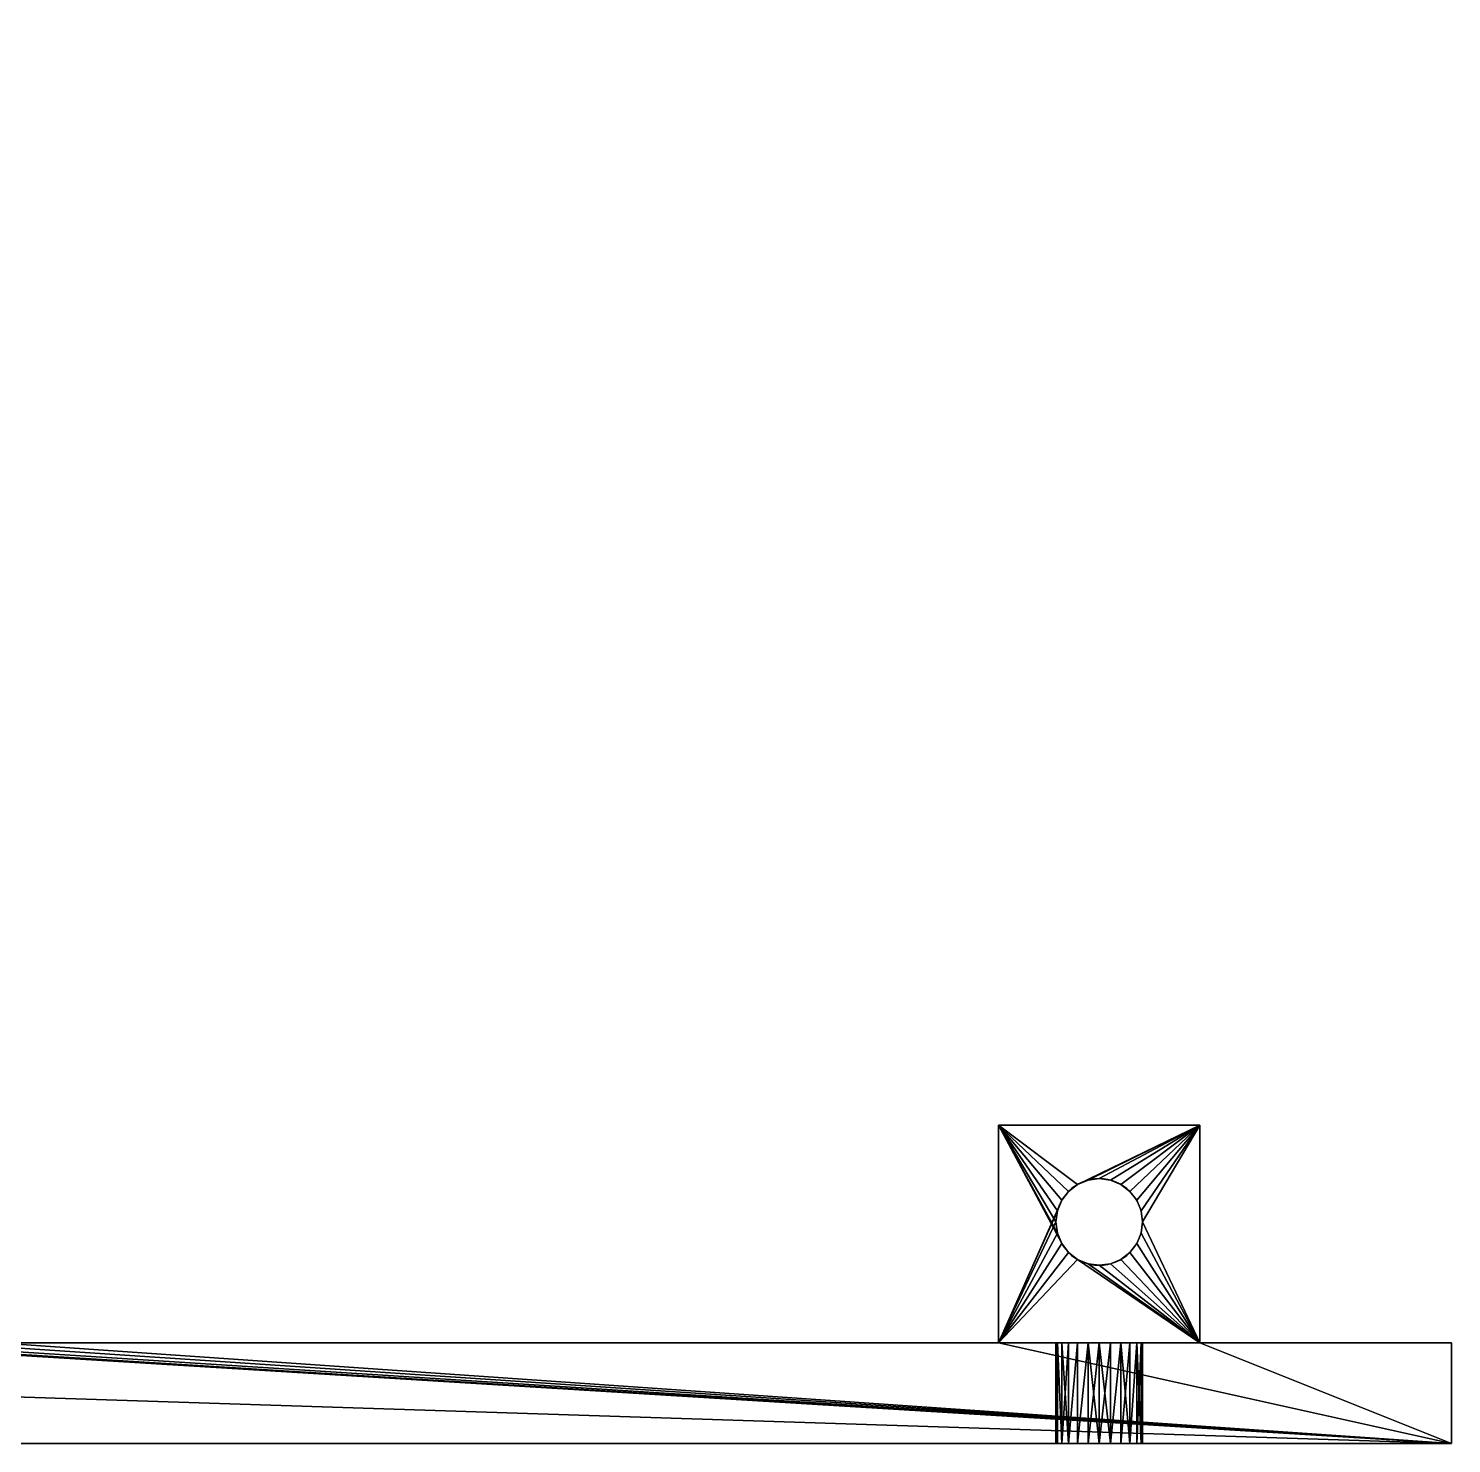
# Model space of a CAD drawing. Extents: x 0 to 155, y -2 to 138.
# Drawn here: x 84.3 to 155, y -2 to 68.2 of the extents above; entities that cross this region are included whole.
import ezdxf

# ---------------------------------------------------------------- set-up
doc = ezdxf.new("R2010")
doc.units = 0
doc.header["$LTSCALE"] = 25.4
doc.layers.get('0').update_dxf_attribs({"linetype": 'CONTINUOUS'})

# ---------------------------------------------------------------- blocks, each defined once
blk = doc.blocks.new('DIFFERENZA_1')
at = {"color": 0}
for p, q in [((142.5, 13.8, 10), (132.5, 13.8, 10)), ((132.5, 13.8, 10), (132.5, 3, 10)), ((132.5, 13.8, 10), (132.5, 3, 10)), ((132.5, 13.8, 10), (132.5, 13.8)), ((132.5, 13.8), (132.5, 3)), ((142.5, 13.8, 10), (132.5, 13.8, 10)), ((142.5, 13.8), (132.5, 13.8)), ((132.5, 13.8, 10), (132.5, 13.8)), ((132.5, 13.8), (132.5, 3)), ((142.5, 13.8), (132.5, 13.8)), ((142.5, 3, 10), (142.5, 13.8, 10)), ((142.5, 3, 10), (142.5, 13.8, 10)), ((142.5, 3), (142.5, 13.8)), ((142.5, 13.8, 10), (142.5, 13.8)), ((142.5, 13.8, 10), (142.5, 13.8)), ((142.5, 3), (142.5, 13.8)), ((136.425, 10.862), (135.98, 10.52)), ((136.425, 10.862), (135.98, 10.52)), ((136.944, 11.077), (136.425, 10.862)), ((136.944, 11.077), (136.425, 10.862)), ((136.425, 10.862, 10), (136.425, 10.862)), ((136.425, 10.862, 10), (136.425, 10.862)), ((137.5, 11.15), (136.944, 11.077)), ((137.5, 11.15), (136.944, 11.077)), ((136.944, 11.077, 10), (136.944, 11.077)), ((136.944, 11.077, 10), (136.944, 11.077)), ((138.056, 11.077), (137.5, 11.15)), ((137.5, 11.15, 10), (137.5, 11.15)), ((138.056, 11.077), (137.5, 11.15)), ((137.5, 11.15, 10), (137.5, 11.15)), ((138.575, 10.862), (138.056, 11.077)), ((138.056, 11.077, 10), (138.056, 11.077)), ((138.056, 11.077, 10), (138.056, 11.077)), ((138.575, 10.862), (138.056, 11.077)), ((139.02, 10.52), (138.575, 10.862)), ((138.575, 10.862, 10), (138.575, 10.862)), ((138.575, 10.862, 10), (138.575, 10.862)), ((139.02, 10.52), (138.575, 10.862)), ((135.638, 10.075), (135.423, 9.556)), ((135.638, 10.075), (135.423, 9.556)), ((135.98, 10.52), (135.638, 10.075)), ((135.98, 10.52), (135.638, 10.075)), ((135.638, 10.075, 10), (135.638, 10.075)), ((135.638, 10.075, 10), (135.638, 10.075)), ((135.98, 10.52, 10), (135.98, 10.52)), ((135.98, 10.52, 10), (135.98, 10.52)), ((139.362, 10.075), (139.02, 10.52)), ((139.02, 10.52, 10), (139.02, 10.52)), ((139.362, 10.075), (139.02, 10.52)), ((139.02, 10.52, 10), (139.02, 10.52)), ((139.577, 9.556), (139.362, 10.075)), ((139.362, 10.075, 10), (139.362, 10.075)), ((139.577, 9.556), (139.362, 10.075)), ((139.362, 10.075, 10), (139.362, 10.075)), ((135.423, 9.556), (135.35, 9)), ((135.423, 9.556), (135.35, 9)), ((135.423, 9.556, 10), (135.423, 9.556)), ((135.423, 9.556, 10), (135.423, 9.556)), ((139.65, 9), (139.577, 9.556)), ((139.577, 9.556, 10), (139.577, 9.556)), ((139.577, 9.556, 10), (139.577, 9.556)), ((139.65, 9), (139.577, 9.556)), ((135.35, 9), (135.423, 8.444)), ((135.35, 9), (135.423, 8.444)), ((135.35, 9, 10), (135.35, 9)), ((135.35, 9, 10), (135.35, 9)), ((139.577, 8.444), (139.65, 9)), ((139.577, 8.444), (139.65, 9)), ((139.65, 9, 10), (139.65, 9)), ((139.65, 9, 10), (139.65, 9)), ((135.423, 8.444), (135.638, 7.925)), ((135.423, 8.444), (135.638, 7.925)), ((135.423, 8.444, 10), (135.423, 8.444)), ((135.423, 8.444, 10), (135.423, 8.444)), ((135.638, 7.925), (135.98, 7.48)), ((135.638, 7.925), (135.98, 7.48)), ((135.638, 7.925, 10), (135.638, 7.925)), ((135.638, 7.925, 10), (135.638, 7.925)), ((139.02, 7.48), (139.362, 7.925)), ((139.02, 7.48), (139.362, 7.925)), ((139.362, 7.925), (139.577, 8.444)), ((139.362, 7.925), (139.577, 8.444)), ((139.362, 7.925, 10), (139.362, 7.925)), ((139.362, 7.925, 10), (139.362, 7.925)), ((139.577, 8.444, 10), (139.577, 8.444)), ((139.577, 8.444, 10), (139.577, 8.444)), ((135.98, 7.48), (136.425, 7.138)), ((135.98, 7.48, 10), (135.98, 7.48)), ((135.98, 7.48), (136.425, 7.138)), ((135.98, 7.48, 10), (135.98, 7.48)), ((136.425, 7.138), (136.944, 6.923)), ((136.425, 7.138), (136.944, 6.923)), ((136.425, 7.138, 10), (136.425, 7.138)), ((136.425, 7.138, 10), (136.425, 7.138)), ((138.056, 6.923), (138.575, 7.138)), ((138.056, 6.923), (138.575, 7.138)), ((138.575, 7.138), (139.02, 7.48)), ((138.575, 7.138), (139.02, 7.48)), ((138.575, 7.138, 10), (138.575, 7.138)), ((138.575, 7.138, 10), (138.575, 7.138)), ((139.02, 7.48, 10), (139.02, 7.48)), ((139.02, 7.48, 10), (139.02, 7.48)), ((136.944, 6.923), (137.5, 6.85)), ((136.944, 6.923), (137.5, 6.85)), ((136.944, 6.923, 10), (136.944, 6.923)), ((136.944, 6.923, 10), (136.944, 6.923)), ((137.5, 6.85), (138.056, 6.923)), ((137.5, 6.85), (138.056, 6.923)), ((137.5, 6.85, 10), (137.5, 6.85)), ((137.5, 6.85, 10), (137.5, 6.85)), ((138.056, 6.923, 10), (138.056, 6.923)), ((138.056, 6.923, 10), (138.056, 6.923)), ((155, 3, 16), (1, 3, 16)), ((155, 3, 16), (1, 3, 16)), ((82.769, 3), (132.5, 3)), ((82.769, 3), (132.5, 3)), ((132.5, 3, 10), (142.5, 3, 10)), ((132.5, 3, 10), (132.5, 3)), ((132.5, 3, 10), (142.5, 3, 10)), ((132.5, 3, 10), (132.5, 3)), ((135.35, -2, 5), (135.35, 3, 5)), ((135.35, -2, 5), (135.35, 3, 5)), ((135.423, -2, 4.444), (135.423, 3, 4.444)), ((135.423, -2, 4.444), (135.423, 3, 4.444)), ((135.423, -2, 5.556), (135.423, 3, 5.556)), ((135.423, -2, 5.556), (135.423, 3, 5.556)), ((135.638, -2, 6.075), (135.638, 3, 6.075)), ((135.638, -2, 3.925), (135.638, 3, 3.925)), ((135.638, -2, 3.925), (135.638, 3, 3.925)), ((135.638, -2, 6.075), (135.638, 3, 6.075)), ((135.98, -2, 6.52), (135.98, 3, 6.52)), ((135.98, -2, 3.48), (135.98, 3, 3.48)), ((135.98, -2, 3.48), (135.98, 3, 3.48)), ((135.98, -2, 6.52), (135.98, 3, 6.52)), ((136.425, -2, 3.138), (136.425, 3, 3.138)), ((136.425, -2, 3.138), (136.425, 3, 3.138)), ((136.425, -2, 6.862), (136.425, 3, 6.862)), ((136.425, -2, 6.862), (136.425, 3, 6.862)), ((136.944, -2, 2.923), (136.944, 3, 2.923)), ((136.944, -2, 2.923), (136.944, 3, 2.923)), ((136.944, -2, 7.077), (136.944, 3, 7.077)), ((136.944, -2, 7.077), (136.944, 3, 7.077)), ((137.5, -2, 2.85), (137.5, 3, 2.85)), ((137.5, -2, 7.15), (137.5, 3, 7.15)), ((137.5, -2, 2.85), (137.5, 3, 2.85)), ((137.5, -2, 7.15), (137.5, 3, 7.15)), ((138.056, -2, 7.077), (138.056, 3, 7.077)), ((138.056, -2, 7.077), (138.056, 3, 7.077)), ((138.056, -2, 2.923), (138.056, 3, 2.923)), ((138.056, -2, 2.923), (138.056, 3, 2.923)), ((138.575, -2, 3.138), (138.575, 3, 3.138)), ((138.575, -2, 6.862), (138.575, 3, 6.862)), ((138.575, -2, 6.862), (138.575, 3, 6.862)), ((138.575, -2, 3.138), (138.575, 3, 3.138)), ((139.02, -2, 3.48), (139.02, 3, 3.48)), ((139.02, -2, 3.48), (139.02, 3, 3.48)), ((139.02, -2, 6.52), (139.02, 3, 6.52)), ((139.02, -2, 6.52), (139.02, 3, 6.52)), ((139.362, -2, 3.925), (139.362, 3, 3.925)), ((139.362, -2, 6.075), (139.362, 3, 6.075)), ((139.362, -2, 6.075), (139.362, 3, 6.075)), ((139.362, -2, 3.925), (139.362, 3, 3.925)), ((139.577, -2, 4.444), (139.577, 3, 4.444)), ((139.577, -2, 5.556), (139.577, 3, 5.556)), ((139.577, -2, 5.556), (139.577, 3, 5.556)), ((139.577, -2, 4.444), (139.577, 3, 4.444)), ((139.65, -2, 5), (139.65, 3, 5)), ((139.65, -2, 5), (139.65, 3, 5)), ((142.5, 3, 10), (142.5, 3)), ((142.5, 3), (155, 3)), ((142.5, 3, 10), (142.5, 3)), ((142.5, 3), (155, 3)), ((155, 3), (155, 3, 16)), ((155, 3, 16), (155, -2, 16)), ((155, 3), (155, -2)), ((155, 3), (155, 3, 16)), ((155, 3), (155, -2)), ((155, 3, 16), (155, -2, 16)), ((155, -2, 16), (0, -2, 16)), ((0, -2), (155, -2)), ((0, -2), (155, -2)), ((155, -2, 16), (0, -2, 16)), ((155, -2), (155, -2, 16)), ((155, -2), (155, -2, 16))]:
    blk.add_line(p, q, dxfattribs=at)
at = {"color": 0, "extrusion": (1.00597e-14, -2.50127e-16, -1)}
blk.add_circle((-137.5, 9, -10), 2.15, dxfattribs=at)
blk.add_circle((-137.5, 9, -10), 2.15, dxfattribs=at)
blk.add_circle((-137.5, 9, -10), 2.15, dxfattribs=at)
blk.add_circle((-137.5, 9, -10), 2.15, dxfattribs=at)
blk.add_circle((-137.5, 9, -10), 2.15, dxfattribs=at)
blk.add_circle((-137.5, 9, -10), 2.15, dxfattribs=at)
blk.add_circle((-137.5, 9, -10), 2.15, dxfattribs=at)
blk.add_circle((-137.5, 9, -10), 2.15, dxfattribs=at)
blk.add_circle((-137.5, 9, -10), 2.15, dxfattribs=at)
blk.add_circle((-137.5, 9, -10), 2.15, dxfattribs=at)
blk.add_circle((-137.5, 9, -10), 2.15, dxfattribs=at)
blk.add_circle((-137.5, 9, -10), 2.15, dxfattribs=at)
blk.add_circle((-137.5, 9, -10), 2.15, dxfattribs=at)
blk.add_circle((-137.5, 9, -10), 2.15, dxfattribs=at)
blk.add_circle((-137.5, 9, -10), 2.15, dxfattribs=at)
blk.add_circle((-137.5, 9, -10), 2.15, dxfattribs=at)
blk.add_circle((-137.5, 9, -10), 2.15, dxfattribs=at)
blk.add_circle((-137.5, 9, -10), 2.15, dxfattribs=at)
blk.add_circle((-137.5, 9, -10), 2.15, dxfattribs=at)
blk.add_circle((-137.5, 9, -10), 2.15, dxfattribs=at)
blk.add_circle((-137.5, 9, -10), 2.15, dxfattribs=at)
blk.add_circle((-137.5, 9, -10), 2.15, dxfattribs=at)
blk.add_circle((-137.5, 9, -10), 2.15, dxfattribs=at)
blk.add_circle((-137.5, 9, -10), 2.15, dxfattribs=at)
blk.add_circle((-137.5, 9, -10), 2.15, dxfattribs=at)
at = {"color": 0, "extrusion": (0, 1, -8.33588e-18)}
for centre in [(-137.5, 5, 3), (-137.5, 5, 3), (-137.5, 5, 3), (-137.5, 5, 3), (-137.5, 5, 3), (-137.5, 5, 3), (-137.5, 5, 3), (-137.5, 5, 3), (-137.5, 5, 3), (-137.5, 5, 3), (-137.5, 5, 3), (-137.5, 5, 3), (-137.5, 5, 3), (-137.5, 5, 3), (-137.5, 5, 3), (-137.5, 5, 3), (-137.5, 5, 3), (-137.5, 5, 3), (-137.5, 5, 3), (-137.5, 5, 3), (-137.5, 5, 3), (-137.5, 5, 3), (-137.5, 5, 3), (-137.5, 5, 3), (-137.5, 5, 3), (-137.5, 5, -2), (-137.5, 5, -2), (-137.5, 5, -2), (-137.5, 5, -2), (-137.5, 5, -2), (-137.5, 5, -2), (-137.5, 5, -2), (-137.5, 5, -2), (-137.5, 5, -2), (-137.5, 5, -2), (-137.5, 5, -2), (-137.5, 5, -2), (-137.5, 5, -2), (-137.5, 5, -2), (-137.5, 5, -2), (-137.5, 5, -2), (-137.5, 5, -2), (-137.5, 5, -2), (-137.5, 5, -2), (-137.5, 5, -2), (-137.5, 5, -2), (-137.5, 5, -2), (-137.5, 5, -2), (-137.5, 5, -2), (-137.5, 5, -2)]:
    blk.add_circle(centre, 2.15, dxfattribs=at)
at = {"color": 0}
mesh = blk.add_polyface(dxfattribs=at)
corners = [(4, 105.5), (9.138, 115.925), (15, 105.5), (8.923, 116.444), (8.85, 117), (9.48, 115.48), (9.925, 115.138), (10.444, 114.923), (11, 114.85), (11.556, 114.923), (12.075, 115.138), (12.52, 115.48), (12.862, 115.925), (13.077, 116.444), (13.15, 117), (15, 125.5), (0, 138.5), (0, -2), (8.923, 117.556), (9.138, 118.075), (9.48, 118.52), (155, 138.5), (9.925, 118.862), (10.444, 119.077), (11, 119.15), (11.556, 119.077), (12.075, 118.862), (12.52, 118.52), (12.862, 118.075), (13.077, 117.556), (136.944, 133.577), (136.425, 133.362), (135.98, 133.02), (135.638, 132.575), (135.423, 132.056), (135.35, 131.5), (137.5, 133.65), (138.056, 133.577), (138.575, 133.362), (139.02, 133.02), (139.362, 132.575), (139.577, 132.056), (139.65, 131.5), (136.944, 129.423), (155, 125.5), (136.425, 129.638), (135.98, 129.98), (135.638, 130.425), (135.423, 130.944), (137.5, 129.35), (138.056, 129.423), (138.575, 129.638), (139.02, 129.98), (139.362, 130.425), (139.577, 130.944), (4, 21), (8.923, 9.556), (8.85, 9), (9.138, 10.075), (15, 21), (9.48, 10.52), (9.925, 10.862), (10.444, 11.077), (11, 11.15), (11.556, 11.077), (12.075, 10.862), (12.52, 10.52), (12.862, 10.075), (13.077, 9.556), (13.15, 9), (15, 13.8), (132.5, 13.8), (135.638, 10.075), (132.5, 3), (135.98, 10.52), (136.425, 10.862), (142.5, 13.8), (135.423, 9.556), (135.35, 9), (136.944, 11.077), (137.5, 11.15), (138.056, 11.077), (138.575, 10.862), (139.02, 10.52), (139.362, 10.075), (139.577, 9.556), (139.65, 9), (11, 6.85), (155, -2), (10.444, 6.923), (9.925, 7.138), (9.48, 7.48), (9.138, 7.925), (8.923, 8.444), (11.556, 6.923), (12.075, 7.138), (12.52, 7.48), (82.769, 3), (12.862, 7.925), (13.077, 8.444), (82.769, 13.8), (142.5, 3), (136.425, 7.138), (135.98, 7.48), (135.638, 7.925), (135.423, 8.444), (136.944, 6.923), (137.5, 6.85), (138.056, 6.923), (138.575, 7.138), (139.02, 7.48), (139.362, 7.925), (139.577, 8.444), (155, 3)]
mesh.append_faces([[corners[k] for k in face] for face in [(97, 70, 100), (88, 101, 113)]], dxfattribs={"vtx0": -1, "color": 0})
mesh.append_faces([[corners[k] for k in face] for face in [(0, 1, 2), (1, 0, 3), (3, 0, 4), (2, 14, 15), (16, 0, 17), (18, 16, 19), (19, 16, 20), (20, 15, 22), (22, 15, 23), (23, 15, 24), (24, 15, 25), (25, 15, 26), (26, 15, 27), (27, 15, 28), (28, 15, 29), (29, 15, 14), (30, 21, 36), (36, 21, 37), (37, 21, 38), (38, 21, 39), (39, 21, 40), (40, 21, 41), (41, 21, 42), (15, 43, 44), (43, 15, 45), (45, 15, 46), (46, 15, 47), (47, 15, 48), (48, 15, 35), (44, 42, 21), (56, 55, 58), (58, 59, 60), (60, 59, 61), (61, 59, 62), (62, 59, 63), (63, 59, 64), (64, 59, 65), (65, 59, 66), (66, 59, 67), (67, 59, 68), (68, 59, 69), (71, 72, 73), (72, 71, 74), (74, 71, 75), (75, 76, 79), (79, 76, 80), (80, 76, 81), (81, 76, 82), (82, 76, 83), (83, 76, 84), (84, 76, 85), (85, 76, 86), (17, 87, 88), (87, 17, 89), (89, 17, 90), (90, 17, 91), (91, 17, 92), (92, 17, 93), (55, 17, 0), (93, 55, 57), (102, 73, 103), (103, 73, 104), (104, 73, 105), (105, 73, 78), (101, 86, 76)]], dxfattribs={"vtx0": -1, "vtx1": -1, "color": 0})
mesh.append_faces([[corners[k] for k in face] for face in [(0, 16, 18), (20, 16, 15), (15, 21, 30), (93, 17, 55), (88, 96, 97), (97, 69, 70), (88, 73, 101), (101, 73, 102)]], dxfattribs={"vtx0": -1, "vtx1": -1, "vtx2": -1, "color": 0})
mesh.append_faces([[corners[k] for k in face] for face in [(2, 1, 5), (2, 5, 6), (2, 6, 7), (2, 7, 8), (2, 8, 9), (2, 9, 10), (2, 10, 11), (2, 11, 12), (2, 12, 13), (2, 13, 14), (15, 16, 21), (0, 18, 4), (15, 30, 31), (15, 31, 32), (15, 32, 33), (15, 33, 34), (15, 34, 35), (44, 43, 49), (44, 49, 50), (44, 50, 51), (44, 51, 52), (44, 52, 53), (44, 53, 54), (44, 54, 42), (55, 56, 57), (58, 55, 59), (69, 59, 70), (75, 71, 76), (73, 72, 77), (73, 77, 78), (88, 87, 94), (88, 94, 95), (88, 95, 96), (97, 96, 98), (97, 98, 99), (97, 99, 69), (88, 97, 73), (101, 102, 106), (101, 106, 107), (101, 107, 108), (101, 108, 109), (101, 109, 110), (101, 110, 111), (101, 111, 112), (101, 112, 86)]], dxfattribs={"vtx0": -1, "vtx2": -1, "color": 0})
mesh = blk.add_polyface(dxfattribs=at)
corners = [(0, -2, 16), (1, 3, 16), (1, 136.5, 16), (155, -2, 16), (155, 3, 16), (0, 138.5, 16), (155, 138.5, 16), (155, 136.5, 16)]
mesh.append_faces([[corners[k] for k in face] for face in [(1, 3, 4), (6, 2, 7)]], dxfattribs={"vtx0": -1, "color": 0})
mesh.append_faces([[corners[k] for k in face] for face in [(5, 2, 6)]], dxfattribs={"vtx0": -1, "vtx1": -1, "color": 0})
mesh.append_faces([[corners[k] for k in face] for face in [(0, 1, 2), (1, 0, 3), (2, 5, 0)]], dxfattribs={"vtx0": -1, "vtx2": -1, "color": 0})
mesh = blk.add_polyface(dxfattribs=at)
corners = [(1, 3, 10), (4, 21, 10), (4, 105.5, 10), (8.923, 8.444, 10), (9.138, 7.925, 10), (9.48, 7.48, 10), (9.925, 7.138, 10), (10.444, 6.923, 10), (11, 6.85, 10), (82.769, 3, 10), (8.85, 9, 10), (11.556, 6.923, 10), (12.075, 7.138, 10), (12.52, 7.48, 10), (12.862, 7.925, 10), (13.077, 8.444, 10), (13.15, 9, 10), (15, 13.8, 10), (82.769, 13.8, 10), (9.138, 10.075, 10), (15, 21, 10), (8.923, 9.556, 10), (9.48, 10.52, 10), (9.925, 10.862, 10), (10.444, 11.077, 10), (11, 11.15, 10), (11.556, 11.077, 10), (12.075, 10.862, 10), (12.52, 10.52, 10), (12.862, 10.075, 10), (13.077, 9.556, 10), (8.923, 116.444, 10), (8.85, 117, 10), (9.138, 115.925, 10), (15, 105.5, 10), (9.48, 115.48, 10), (9.925, 115.138, 10), (10.444, 114.923, 10), (11, 114.85, 10), (11.556, 114.923, 10), (12.075, 115.138, 10), (12.52, 115.48, 10), (12.862, 115.925, 10), (13.077, 116.444, 10), (13.15, 117, 10), (15, 125.5, 10), (135.423, 130.944, 10), (135.35, 131.5, 10), (135.638, 130.425, 10), (135.98, 129.98, 10), (136.425, 129.638, 10), (136.944, 129.423, 10), (155, 125.5, 10), (137.5, 129.35, 10), (138.056, 129.423, 10), (138.575, 129.638, 10), (139.02, 129.98, 10), (139.362, 130.425, 10), (139.577, 130.944, 10), (139.65, 131.5, 10), (1, 136.5, 10), (155, 136.5, 10), (9.48, 118.52, 10), (9.138, 118.075, 10), (8.923, 117.556, 10), (9.925, 118.862, 10), (10.444, 119.077, 10), (11, 119.15, 10), (11.556, 119.077, 10), (12.075, 118.862, 10), (12.52, 118.52, 10), (12.862, 118.075, 10), (13.077, 117.556, 10), (136.944, 133.577, 10), (136.425, 133.362, 10), (135.98, 133.02, 10), (135.638, 132.575, 10), (135.423, 132.056, 10), (137.5, 133.65, 10), (138.056, 133.577, 10), (138.575, 133.362, 10), (139.02, 133.02, 10), (139.362, 132.575, 10), (139.577, 132.056, 10)]
mesh.append_faces([[corners[k] for k in face] for face in [(17, 9, 18)]], dxfattribs={"vtx0": -1, "color": 0})
mesh.append_faces([[corners[k] for k in face] for face in [(3, 0, 4), (4, 0, 5), (5, 0, 6), (6, 0, 7), (7, 0, 8), (8, 9, 11), (11, 9, 12), (12, 9, 13), (13, 9, 14), (14, 9, 15), (15, 9, 16), (1, 19, 20), (19, 1, 21), (21, 1, 10), (20, 16, 17), (31, 2, 33), (33, 34, 35), (35, 34, 36), (36, 34, 37), (37, 34, 38), (38, 34, 39), (39, 34, 40), (40, 34, 41), (41, 34, 42), (42, 34, 43), (43, 34, 44), (46, 45, 48), (48, 45, 49), (49, 45, 50), (50, 45, 51), (51, 52, 53), (53, 52, 54), (54, 52, 55), (55, 52, 56), (56, 52, 57), (57, 52, 58), (58, 52, 59), (60, 45, 61), (62, 60, 63), (63, 60, 64), (64, 2, 32), (45, 44, 34), (73, 45, 74), (74, 45, 75), (75, 45, 76), (76, 45, 77), (77, 45, 47), (61, 59, 52)]], dxfattribs={"vtx0": -1, "vtx1": -1, "color": 0})
mesh.append_faces([[corners[k] for k in face] for face in [(1, 0, 3), (16, 9, 17), (45, 60, 62), (64, 60, 2), (61, 45, 73)]], dxfattribs={"vtx0": -1, "vtx1": -1, "vtx2": -1, "color": 0})
mesh.append_faces([[corners[k] for k in face] for face in [(0, 1, 2), (8, 0, 9), (1, 3, 10), (20, 19, 22), (20, 22, 23), (20, 23, 24), (20, 24, 25), (20, 25, 26), (20, 26, 27), (20, 27, 28), (20, 28, 29), (20, 29, 30), (20, 30, 16), (2, 31, 32), (33, 2, 34), (45, 46, 47), (51, 45, 52), (2, 60, 0), (45, 62, 65), (45, 65, 66), (45, 66, 67), (45, 67, 68), (45, 68, 69), (45, 69, 70), (45, 70, 71), (45, 71, 72), (45, 72, 44), (61, 73, 78), (61, 78, 79), (61, 79, 80), (61, 80, 81), (61, 81, 82), (61, 82, 83), (61, 83, 59)]], dxfattribs={"vtx0": -1, "vtx2": -1, "color": 0})
mesh = blk.add_polyface(dxfattribs=at)
corners = [(132.5, 3, 10), (135.638, 7.925, 10), (132.5, 13.8, 10), (135.98, 7.48, 10), (136.425, 7.138, 10), (142.5, 3, 10), (135.423, 8.444, 10), (135.35, 9, 10), (136.944, 6.923, 10), (137.5, 6.85, 10), (138.056, 6.923, 10), (138.575, 7.138, 10), (139.02, 7.48, 10), (139.362, 7.925, 10), (139.577, 8.444, 10), (139.65, 9, 10), (136.425, 10.862, 10), (142.5, 13.8, 10), (135.98, 10.52, 10), (135.638, 10.075, 10), (135.423, 9.556, 10), (136.944, 11.077, 10), (137.5, 11.15, 10), (138.056, 11.077, 10), (138.575, 10.862, 10), (139.02, 10.52, 10), (139.362, 10.075, 10), (139.577, 9.556, 10)]
mesh.append_faces([[corners[k] for k in face] for face in [(0, 1, 2), (1, 0, 3), (3, 0, 4), (4, 5, 8), (8, 5, 9), (9, 5, 10), (10, 5, 11), (11, 5, 12), (12, 5, 13), (13, 5, 14), (14, 5, 15), (2, 16, 17), (16, 2, 18), (18, 2, 19), (19, 2, 20), (20, 2, 7), (17, 15, 5)]], dxfattribs={"vtx0": -1, "vtx1": -1, "color": 0})
mesh.append_faces([[corners[k] for k in face] for face in [(4, 0, 5), (2, 1, 6), (2, 6, 7), (17, 16, 21), (17, 21, 22), (17, 22, 23), (17, 23, 24), (17, 24, 25), (17, 25, 26), (17, 26, 27), (17, 27, 15)]], dxfattribs={"vtx0": -1, "vtx2": -1, "color": 0})
mesh = blk.add_polyface(dxfattribs=at)
corners = [(132.5, 13.8, 10), (132.5, 3), (132.5, 3, 10), (132.5, 13.8)]
mesh.append_faces([[corners[k] for k in face] for face in [(0, 1, 2), (1, 0, 3)]], dxfattribs={"vtx0": -1, "color": 0})
mesh = blk.add_polyface(dxfattribs=at)
corners = [(132.5, 13.8, 10), (142.5, 13.8), (132.5, 13.8), (142.5, 13.8, 10)]
mesh.append_faces([[corners[k] for k in face] for face in [(0, 1, 2), (1, 0, 3)]], dxfattribs={"vtx0": -1, "color": 0})
mesh = blk.add_polyface(dxfattribs=at)
corners = [(142.5, 13.8), (142.5, 3, 10), (142.5, 3), (142.5, 13.8, 10)]
mesh.append_faces([[corners[k] for k in face] for face in [(0, 1, 2), (1, 0, 3)]], dxfattribs={"vtx0": -1, "color": 0})
mesh = blk.add_polyface(dxfattribs=at)
corners = [(136.425, 10.862), (135.98, 10.52, 10), (135.98, 10.52), (136.425, 10.862, 10)]
mesh.append_faces([[corners[k] for k in face] for face in [(0, 1, 2), (1, 0, 3)]], dxfattribs={"vtx0": -1, "color": 0})
mesh = blk.add_polyface(dxfattribs=at)
corners = [(136.944, 11.077), (136.425, 10.862, 10), (136.425, 10.862), (136.944, 11.077, 10)]
mesh.append_faces([[corners[k] for k in face] for face in [(0, 1, 2), (1, 0, 3)]], dxfattribs={"vtx0": -1, "color": 0})
mesh = blk.add_polyface(dxfattribs=at)
corners = [(137.5, 11.15), (136.944, 11.077, 10), (136.944, 11.077), (137.5, 11.15, 10)]
mesh.append_faces([[corners[k] for k in face] for face in [(0, 1, 2), (1, 0, 3)]], dxfattribs={"vtx0": -1, "color": 0})
mesh = blk.add_polyface(dxfattribs=at)
corners = [(138.056, 11.077), (137.5, 11.15, 10), (137.5, 11.15), (138.056, 11.077, 10)]
mesh.append_faces([[corners[k] for k in face] for face in [(0, 1, 2), (1, 0, 3)]], dxfattribs={"vtx0": -1, "color": 0})
mesh = blk.add_polyface(dxfattribs=at)
corners = [(138.575, 10.862, 10), (138.056, 11.077), (138.575, 10.862), (138.056, 11.077, 10)]
mesh.append_faces([[corners[k] for k in face] for face in [(0, 1, 2), (1, 0, 3)]], dxfattribs={"vtx0": -1, "color": 0})
mesh = blk.add_polyface(dxfattribs=at)
corners = [(139.02, 10.52, 10), (138.575, 10.862), (139.02, 10.52), (138.575, 10.862, 10)]
mesh.append_faces([[corners[k] for k in face] for face in [(0, 1, 2), (1, 0, 3)]], dxfattribs={"vtx0": -1, "color": 0})
mesh = blk.add_polyface(dxfattribs=at)
corners = [(135.423, 9.556), (135.638, 10.075, 10), (135.423, 9.556, 10), (135.638, 10.075)]
mesh.append_faces([[corners[k] for k in face] for face in [(0, 1, 2), (1, 0, 3)]], dxfattribs={"vtx0": -1, "color": 0})
mesh = blk.add_polyface(dxfattribs=at)
corners = [(135.638, 10.075), (135.98, 10.52, 10), (135.638, 10.075, 10), (135.98, 10.52)]
mesh.append_faces([[corners[k] for k in face] for face in [(0, 1, 2), (1, 0, 3)]], dxfattribs={"vtx0": -1, "color": 0})
mesh = blk.add_polyface(dxfattribs=at)
corners = [(139.02, 10.52, 10), (139.362, 10.075), (139.362, 10.075, 10), (139.02, 10.52)]
mesh.append_faces([[corners[k] for k in face] for face in [(0, 1, 2), (1, 0, 3)]], dxfattribs={"vtx0": -1, "color": 0})
mesh = blk.add_polyface(dxfattribs=at)
corners = [(139.362, 10.075, 10), (139.577, 9.556), (139.577, 9.556, 10), (139.362, 10.075)]
mesh.append_faces([[corners[k] for k in face] for face in [(0, 1, 2), (1, 0, 3)]], dxfattribs={"vtx0": -1, "color": 0})
mesh = blk.add_polyface(dxfattribs=at)
corners = [(135.35, 9), (135.423, 9.556, 10), (135.35, 9, 10), (135.423, 9.556)]
mesh.append_faces([[corners[k] for k in face] for face in [(0, 1, 2), (1, 0, 3)]], dxfattribs={"vtx0": -1, "color": 0})
mesh = blk.add_polyface(dxfattribs=at)
corners = [(139.65, 9, 10), (139.577, 9.556), (139.65, 9), (139.577, 9.556, 10)]
mesh.append_faces([[corners[k] for k in face] for face in [(0, 1, 2), (1, 0, 3)]], dxfattribs={"vtx0": -1, "color": 0})
mesh = blk.add_polyface(dxfattribs=at)
corners = [(135.423, 8.444), (135.35, 9, 10), (135.423, 8.444, 10), (135.35, 9)]
mesh.append_faces([[corners[k] for k in face] for face in [(0, 1, 2), (1, 0, 3)]], dxfattribs={"vtx0": -1, "color": 0})
mesh = blk.add_polyface(dxfattribs=at)
corners = [(139.577, 8.444, 10), (139.65, 9), (139.577, 8.444), (139.65, 9, 10)]
mesh.append_faces([[corners[k] for k in face] for face in [(0, 1, 2), (1, 0, 3)]], dxfattribs={"vtx0": -1, "color": 0})
mesh = blk.add_polyface(dxfattribs=at)
corners = [(135.423, 8.444), (135.638, 7.925, 10), (135.638, 7.925), (135.423, 8.444, 10)]
mesh.append_faces([[corners[k] for k in face] for face in [(0, 1, 2), (1, 0, 3)]], dxfattribs={"vtx0": -1, "color": 0})
mesh = blk.add_polyface(dxfattribs=at)
corners = [(135.98, 7.48), (135.638, 7.925, 10), (135.98, 7.48, 10), (135.638, 7.925)]
mesh.append_faces([[corners[k] for k in face] for face in [(0, 1, 2), (1, 0, 3)]], dxfattribs={"vtx0": -1, "color": 0})
mesh = blk.add_polyface(dxfattribs=at)
corners = [(139.02, 7.48, 10), (139.362, 7.925), (139.02, 7.48), (139.362, 7.925, 10)]
mesh.append_faces([[corners[k] for k in face] for face in [(0, 1, 2), (1, 0, 3)]], dxfattribs={"vtx0": -1, "color": 0})
mesh = blk.add_polyface(dxfattribs=at)
corners = [(139.362, 7.925, 10), (139.577, 8.444), (139.362, 7.925), (139.577, 8.444, 10)]
mesh.append_faces([[corners[k] for k in face] for face in [(0, 1, 2), (1, 0, 3)]], dxfattribs={"vtx0": -1, "color": 0})
mesh = blk.add_polyface(dxfattribs=at)
corners = [(135.98, 7.48), (136.425, 7.138, 10), (136.425, 7.138), (135.98, 7.48, 10)]
mesh.append_faces([[corners[k] for k in face] for face in [(0, 1, 2), (1, 0, 3)]], dxfattribs={"vtx0": -1, "color": 0})
mesh = blk.add_polyface(dxfattribs=at)
corners = [(136.425, 7.138), (136.944, 6.923, 10), (136.944, 6.923), (136.425, 7.138, 10)]
mesh.append_faces([[corners[k] for k in face] for face in [(0, 1, 2), (1, 0, 3)]], dxfattribs={"vtx0": -1, "color": 0})
mesh = blk.add_polyface(dxfattribs=at)
corners = [(138.056, 6.923, 10), (138.575, 7.138), (138.056, 6.923), (138.575, 7.138, 10)]
mesh.append_faces([[corners[k] for k in face] for face in [(0, 1, 2), (1, 0, 3)]], dxfattribs={"vtx0": -1, "color": 0})
mesh = blk.add_polyface(dxfattribs=at)
corners = [(138.575, 7.138, 10), (139.02, 7.48), (138.575, 7.138), (139.02, 7.48, 10)]
mesh.append_faces([[corners[k] for k in face] for face in [(0, 1, 2), (1, 0, 3)]], dxfattribs={"vtx0": -1, "color": 0})
mesh = blk.add_polyface(dxfattribs=at)
corners = [(136.944, 6.923, 10), (137.5, 6.85), (136.944, 6.923), (137.5, 6.85, 10)]
mesh.append_faces([[corners[k] for k in face] for face in [(0, 1, 2), (1, 0, 3)]], dxfattribs={"vtx0": -1, "color": 0})
mesh = blk.add_polyface(dxfattribs=at)
corners = [(137.5, 6.85, 10), (138.056, 6.923), (137.5, 6.85), (138.056, 6.923, 10)]
mesh.append_faces([[corners[k] for k in face] for face in [(0, 1, 2), (1, 0, 3)]], dxfattribs={"vtx0": -1, "color": 0})
mesh = blk.add_polyface(dxfattribs=at)
corners = [(1, 3, 16), (82.769, 3, 10), (1, 3, 10), (132.5, 3, 10), (142.5, 3, 10), (142.5, 3), (155, 3, 16), (155, 3), (82.769, 3), (132.5, 3)]
mesh.append_faces([[corners[k] for k in face] for face in [(0, 1, 2), (5, 6, 7), (8, 3, 9)]], dxfattribs={"vtx0": -1, "color": 0})
mesh.append_faces([[corners[k] for k in face] for face in [(3, 0, 4), (6, 4, 0)]], dxfattribs={"vtx0": -1, "vtx1": -1, "color": 0})
mesh.append_faces([[corners[k] for k in face] for face in [(1, 0, 3)]], dxfattribs={"vtx0": -1, "vtx1": -1, "vtx2": -1, "color": 0})
mesh.append_faces([[corners[k] for k in face] for face in [(6, 5, 4), (3, 8, 1)]], dxfattribs={"vtx0": -1, "vtx2": -1, "color": 0})
mesh = blk.add_polyface(dxfattribs=at)
corners = [(135.423, 3, 4.444), (135.35, -2, 5), (135.423, -2, 4.444), (135.35, 3, 5)]
mesh.append_faces([[corners[k] for k in face] for face in [(0, 1, 2), (1, 0, 3)]], dxfattribs={"vtx0": -1, "color": 0})
mesh = blk.add_polyface(dxfattribs=at)
corners = [(138.056, 3, 2.923), (136.944, 3, 2.923), (137.5, 3, 2.85), (136.425, 3, 3.138), (138.575, 3, 3.138), (135.98, 3, 3.48), (139.02, 3, 3.48), (139.362, 3, 3.925), (135.638, 3, 3.925), (135.423, 3, 4.444), (139.577, 3, 4.444), (135.35, 3, 5), (139.65, 3, 5), (139.577, 3, 5.556), (135.423, 3, 5.556), (135.638, 3, 6.075), (139.362, 3, 6.075), (135.98, 3, 6.52), (139.02, 3, 6.52), (136.425, 3, 6.862), (138.575, 3, 6.862), (136.944, 3, 7.077), (138.056, 3, 7.077), (137.5, 3, 7.15)]
mesh.append_faces([[corners[k] for k in face] for face in [(0, 1, 2), (21, 22, 23)]], dxfattribs={"vtx0": -1, "color": 0})
mesh.append_faces([[corners[k] for k in face] for face in [(1, 0, 3), (3, 4, 5), (5, 7, 8), (8, 7, 9), (9, 10, 11), (11, 13, 14), (14, 13, 15), (15, 16, 17), (17, 18, 19), (19, 20, 21)]], dxfattribs={"vtx0": -1, "vtx1": -1, "color": 0})
mesh.append_faces([[corners[k] for k in face] for face in [(3, 0, 4), (5, 4, 6), (5, 6, 7), (9, 7, 10), (11, 10, 12), (11, 12, 13), (15, 13, 16), (17, 16, 18), (19, 18, 20), (21, 20, 22)]], dxfattribs={"vtx0": -1, "vtx2": -1, "color": 0})
mesh = blk.add_polyface(dxfattribs=at)
corners = [(135.35, 3, 5), (135.423, -2, 5.556), (135.35, -2, 5), (135.423, 3, 5.556)]
mesh.append_faces([[corners[k] for k in face] for face in [(0, 1, 2), (1, 0, 3)]], dxfattribs={"vtx0": -1, "color": 0})
mesh = blk.add_polyface(dxfattribs=at)
corners = [(135.638, -2, 3.925), (135.423, 3, 4.444), (135.423, -2, 4.444), (135.638, 3, 3.925)]
mesh.append_faces([[corners[k] for k in face] for face in [(0, 1, 2), (1, 0, 3)]], dxfattribs={"vtx0": -1, "color": 0})
mesh = blk.add_polyface(dxfattribs=at)
corners = [(135.423, 3, 5.556), (135.638, -2, 6.075), (135.423, -2, 5.556), (135.638, 3, 6.075)]
mesh.append_faces([[corners[k] for k in face] for face in [(0, 1, 2), (1, 0, 3)]], dxfattribs={"vtx0": -1, "color": 0})
mesh = blk.add_polyface(dxfattribs=at)
corners = [(135.638, 3, 6.075), (135.98, -2, 6.52), (135.638, -2, 6.075), (135.98, 3, 6.52)]
mesh.append_faces([[corners[k] for k in face] for face in [(0, 1, 2), (1, 0, 3)]], dxfattribs={"vtx0": -1, "color": 0})
mesh = blk.add_polyface(dxfattribs=at)
corners = [(135.98, 3, 3.48), (135.638, -2, 3.925), (135.98, -2, 3.48), (135.638, 3, 3.925)]
mesh.append_faces([[corners[k] for k in face] for face in [(0, 1, 2), (1, 0, 3)]], dxfattribs={"vtx0": -1, "color": 0})
mesh = blk.add_polyface(dxfattribs=at)
corners = [(135.98, -2, 3.48), (136.425, 3, 3.138), (135.98, 3, 3.48), (136.425, -2, 3.138)]
mesh.append_faces([[corners[k] for k in face] for face in [(0, 1, 2), (1, 0, 3)]], dxfattribs={"vtx0": -1, "color": 0})
mesh = blk.add_polyface(dxfattribs=at)
corners = [(136.425, 3, 6.862), (135.98, -2, 6.52), (135.98, 3, 6.52), (136.425, -2, 6.862)]
mesh.append_faces([[corners[k] for k in face] for face in [(0, 1, 2), (1, 0, 3)]], dxfattribs={"vtx0": -1, "color": 0})
mesh = blk.add_polyface(dxfattribs=at)
corners = [(136.425, -2, 3.138), (136.944, 3, 2.923), (136.425, 3, 3.138), (136.944, -2, 2.923)]
mesh.append_faces([[corners[k] for k in face] for face in [(0, 1, 2), (1, 0, 3)]], dxfattribs={"vtx0": -1, "color": 0})
mesh = blk.add_polyface(dxfattribs=at)
corners = [(136.944, 3, 7.077), (136.425, -2, 6.862), (136.425, 3, 6.862), (136.944, -2, 7.077)]
mesh.append_faces([[corners[k] for k in face] for face in [(0, 1, 2), (1, 0, 3)]], dxfattribs={"vtx0": -1, "color": 0})
mesh = blk.add_polyface(dxfattribs=at)
corners = [(137.5, -2, 2.85), (136.944, 3, 2.923), (136.944, -2, 2.923), (137.5, 3, 2.85)]
mesh.append_faces([[corners[k] for k in face] for face in [(0, 1, 2), (1, 0, 3)]], dxfattribs={"vtx0": -1, "color": 0})
mesh = blk.add_polyface(dxfattribs=at)
corners = [(137.5, 3, 7.15), (136.944, -2, 7.077), (136.944, 3, 7.077), (137.5, -2, 7.15)]
mesh.append_faces([[corners[k] for k in face] for face in [(0, 1, 2), (1, 0, 3)]], dxfattribs={"vtx0": -1, "color": 0})
mesh = blk.add_polyface(dxfattribs=at)
corners = [(137.5, 3, 7.15), (138.056, -2, 7.077), (137.5, -2, 7.15), (138.056, 3, 7.077)]
mesh.append_faces([[corners[k] for k in face] for face in [(0, 1, 2), (1, 0, 3)]], dxfattribs={"vtx0": -1, "color": 0})
mesh = blk.add_polyface(dxfattribs=at)
corners = [(137.5, -2, 2.85), (138.056, 3, 2.923), (137.5, 3, 2.85), (138.056, -2, 2.923)]
mesh.append_faces([[corners[k] for k in face] for face in [(0, 1, 2), (1, 0, 3)]], dxfattribs={"vtx0": -1, "color": 0})
mesh = blk.add_polyface(dxfattribs=at)
corners = [(138.575, 3, 6.862), (138.056, -2, 7.077), (138.056, 3, 7.077), (138.575, -2, 6.862)]
mesh.append_faces([[corners[k] for k in face] for face in [(0, 1, 2), (1, 0, 3)]], dxfattribs={"vtx0": -1, "color": 0})
mesh = blk.add_polyface(dxfattribs=at)
corners = [(138.056, -2, 2.923), (138.575, 3, 3.138), (138.056, 3, 2.923), (138.575, -2, 3.138)]
mesh.append_faces([[corners[k] for k in face] for face in [(0, 1, 2), (1, 0, 3)]], dxfattribs={"vtx0": -1, "color": 0})
mesh = blk.add_polyface(dxfattribs=at)
corners = [(139.02, -2, 3.48), (138.575, 3, 3.138), (138.575, -2, 3.138), (139.02, 3, 3.48)]
mesh.append_faces([[corners[k] for k in face] for face in [(0, 1, 2), (1, 0, 3)]], dxfattribs={"vtx0": -1, "color": 0})
mesh = blk.add_polyface(dxfattribs=at)
corners = [(139.02, 3, 6.52), (138.575, -2, 6.862), (138.575, 3, 6.862), (139.02, -2, 6.52)]
mesh.append_faces([[corners[k] for k in face] for face in [(0, 1, 2), (1, 0, 3)]], dxfattribs={"vtx0": -1, "color": 0})
mesh = blk.add_polyface(dxfattribs=at)
corners = [(139.362, 3, 3.925), (139.02, -2, 3.48), (139.362, -2, 3.925), (139.02, 3, 3.48)]
mesh.append_faces([[corners[k] for k in face] for face in [(0, 1, 2), (1, 0, 3)]], dxfattribs={"vtx0": -1, "color": 0})
mesh = blk.add_polyface(dxfattribs=at)
corners = [(139.02, -2, 6.52), (139.362, 3, 6.075), (139.362, -2, 6.075), (139.02, 3, 6.52)]
mesh.append_faces([[corners[k] for k in face] for face in [(0, 1, 2), (1, 0, 3)]], dxfattribs={"vtx0": -1, "color": 0})
mesh = blk.add_polyface(dxfattribs=at)
corners = [(139.362, 3, 6.075), (139.577, -2, 5.556), (139.362, -2, 6.075), (139.577, 3, 5.556)]
mesh.append_faces([[corners[k] for k in face] for face in [(0, 1, 2), (1, 0, 3)]], dxfattribs={"vtx0": -1, "color": 0})
mesh = blk.add_polyface(dxfattribs=at)
corners = [(139.577, 3, 4.444), (139.362, -2, 3.925), (139.577, -2, 4.444), (139.362, 3, 3.925)]
mesh.append_faces([[corners[k] for k in face] for face in [(0, 1, 2), (1, 0, 3)]], dxfattribs={"vtx0": -1, "color": 0})
mesh = blk.add_polyface(dxfattribs=at)
corners = [(139.65, 3, 5), (139.577, -2, 4.444), (139.65, -2, 5), (139.577, 3, 4.444)]
mesh.append_faces([[corners[k] for k in face] for face in [(0, 1, 2), (1, 0, 3)]], dxfattribs={"vtx0": -1, "color": 0})
mesh = blk.add_polyface(dxfattribs=at)
corners = [(139.577, 3, 5.556), (139.65, -2, 5), (139.577, -2, 5.556), (139.65, 3, 5)]
mesh.append_faces([[corners[k] for k in face] for face in [(0, 1, 2), (1, 0, 3)]], dxfattribs={"vtx0": -1, "color": 0})
mesh = blk.add_polyface(dxfattribs=at)
corners = [(155, 3), (155, -2, 16), (155, -2), (155, 3, 16)]
mesh.append_faces([[corners[k] for k in face] for face in [(0, 1, 2), (1, 0, 3)]], dxfattribs={"vtx0": -1, "color": 0})
mesh = blk.add_polyface(dxfattribs=at)
corners = [(137.5, -2, 2.85), (77.5, -2, 2.85), (7.5, -2, 2.85), (136.944, -2, 2.923), (78.056, -2, 2.923), (136.425, -2, 3.138), (78.575, -2, 3.138), (135.98, -2, 3.48), (79.02, -2, 3.48), (135.638, -2, 3.925), (79.362, -2, 3.925), (79.577, -2, 4.444), (135.423, -2, 4.444), (135.35, -2, 5), (79.65, -2, 5), (135.423, -2, 5.556), (79.577, -2, 5.556), (135.638, -2, 6.075), (79.362, -2, 6.075), (79.02, -2, 6.52), (135.98, -2, 6.52), (78.575, -2, 6.862), (136.425, -2, 6.862), (78.056, -2, 7.077), (136.944, -2, 7.077), (77.5, -2, 7.15), (137.5, -2, 7.15), (7.5, -2, 7.15), (155, -2), (0, -2), (138.056, -2, 2.923), (138.575, -2, 3.138), (139.02, -2, 3.48), (155, -2, 16), (139.362, -2, 3.925), (139.577, -2, 4.444), (139.65, -2, 5), (139.577, -2, 5.556), (139.362, -2, 6.075), (139.02, -2, 6.52), (138.575, -2, 6.862), (138.056, -2, 7.077), (5.638, -2, 3.925), (0, -2, 16), (5.98, -2, 3.48), (6.425, -2, 3.138), (6.944, -2, 2.923), (5.423, -2, 4.444), (5.35, -2, 5), (5.423, -2, 5.556), (5.638, -2, 6.075), (5.98, -2, 6.52), (6.425, -2, 6.862), (6.944, -2, 7.077), (8.056, -2, 2.923), (76.944, -2, 2.923), (8.575, -2, 3.138), (76.425, -2, 3.138), (75.98, -2, 3.48), (9.02, -2, 3.48), (75.638, -2, 3.925), (9.362, -2, 3.925), (9.577, -2, 4.444), (75.423, -2, 4.444), (9.65, -2, 5), (75.35, -2, 5), (75.423, -2, 5.556), (9.577, -2, 5.556), (75.638, -2, 6.075), (9.362, -2, 6.075), (75.98, -2, 6.52), (9.02, -2, 6.52), (8.575, -2, 6.862), (76.425, -2, 6.862), (8.056, -2, 7.077), (76.944, -2, 7.077)]
mesh.append_faces([[corners[k] for k in face] for face in [(1, 3, 4), (4, 5, 6), (6, 7, 8), (8, 9, 10), (10, 9, 11), (11, 13, 14), (14, 15, 16), (16, 17, 18), (18, 17, 19), (19, 20, 21), (21, 22, 23), (23, 24, 25), (28, 0, 29), (0, 28, 30), (30, 28, 31), (31, 28, 32), (32, 33, 34), (34, 33, 35), (35, 33, 36), (36, 33, 37), (37, 33, 38), (38, 33, 39), (39, 33, 40), (40, 33, 41), (41, 33, 26), (29, 42, 43), (42, 29, 44), (44, 29, 45), (45, 29, 46), (46, 29, 2), (43, 26, 33), (54, 55, 56), (56, 58, 59), (59, 60, 61), (61, 60, 62), (62, 63, 64), (64, 66, 67), (67, 68, 69), (69, 70, 71), (71, 70, 72), (72, 73, 74), (74, 25, 27)]], dxfattribs={"vtx0": -1, "vtx1": -1, "color": 0})
mesh.append_faces([[corners[k] for k in face] for face in [(0, 1, 2), (25, 26, 27), (2, 29, 0), (43, 27, 26)]], dxfattribs={"vtx0": -1, "vtx1": -1, "vtx2": -1, "color": 0})
mesh.append_faces([[corners[k] for k in face] for face in [(1, 0, 3), (4, 3, 5), (6, 5, 7), (8, 7, 9), (11, 9, 12), (11, 12, 13), (14, 13, 15), (16, 15, 17), (19, 17, 20), (21, 20, 22), (23, 22, 24), (25, 24, 26), (32, 28, 33), (43, 42, 47), (43, 47, 48), (43, 48, 49), (43, 49, 50), (43, 50, 51), (43, 51, 52), (43, 52, 53), (43, 53, 27), (1, 54, 2), (54, 1, 55), (56, 55, 57), (56, 57, 58), (59, 58, 60), (62, 60, 63), (64, 63, 65), (64, 65, 66), (67, 66, 68), (69, 68, 70), (72, 70, 73), (74, 73, 75), (74, 75, 25)]], dxfattribs={"vtx0": -1, "vtx2": -1, "color": 0})

msp = doc.modelspace()

# ---------------------------------------------------------------- block references
at = {"color": 0}
msp.add_blockref('DIFFERENZA_1', (0, 0), dxfattribs=at)

doc.saveas('drawing.dxf')
